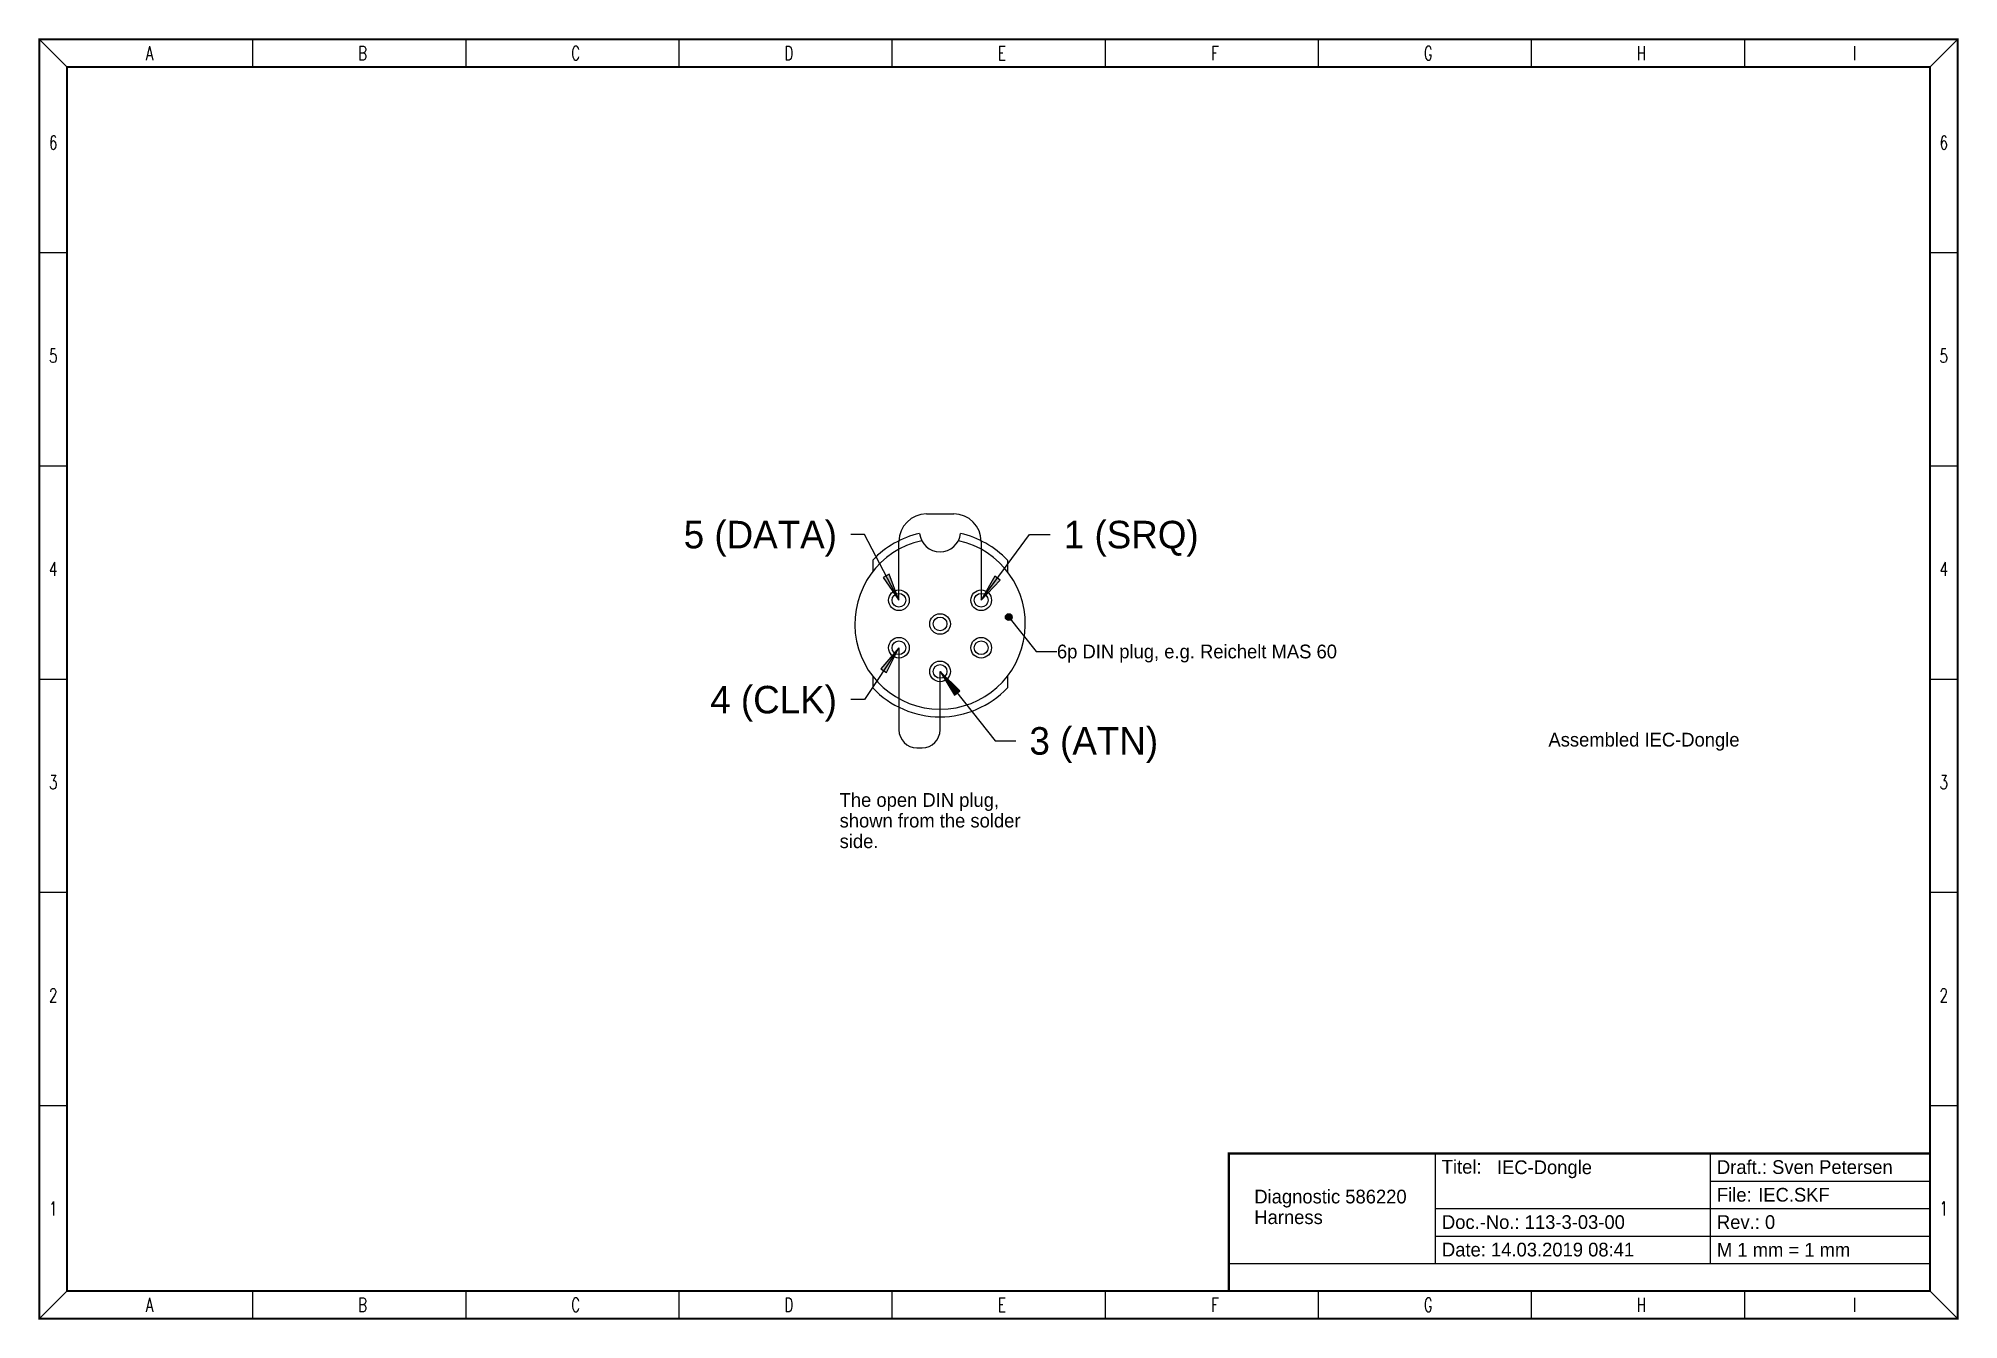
# Model space of a CAD drawing. Extents: x 11 to 290, y 6 to 192.
import ezdxf
from ezdxf.enums import TextEntityAlignment as Align

# ---------------------------------------------------------------- set-up
doc = ezdxf.new("R2010")
doc.units = 0
for name, color, linetype in [('BEMASSUNG', 7, 'Continuous'), ('RAHMEN', 7, 'Continuous'), ('ZEICHNUNG', 7, 'Continuous')]:
    doc.layers.add(name, color=color, linetype=linetype)
doc.styles.add('FUTURALTBT', font='FUTURAL.TTF')
doc.styles.add('ROMANS', font='romans__.ttf')

# ---------------------------------------------------------------- blocks, each defined once
blk = doc.blocks.new('LONGARROW')
at = {"layer": 'BEMASSUNG', "linetype": 'Continuous'}
blk.add_hatch(color=0, dxfattribs=at).paths.add_polyline_path([(0, 0), (50.8, -6.35), (50.8, 6.35)])
at = {"layer": 'BEMASSUNG', "color": 0, "linetype": 'Continuous'}
blk.add_lwpolyline([(0, 0), (50.8, -6.35), (50.8, 6.35)], close=True, dxfattribs=at)

msp = doc.modelspace()

# ---------------------------------------------------------------- hatches: boundary and pattern name
at = {"layer": 'BEMASSUNG', "linetype": 'Continuous'}
msp.add_hatch(color=7, dxfattribs=at).paths.add_polyline_path([(152.5, 108, 1), (151.5, 108, 1)])

# ---------------------------------------------------------------- linework, layer by layer
at = {"layer": 'BEMASSUNG', "color": 7, "linetype": 'Continuous'}
for p, q in [((152, 108), (156, 103)), ((156, 103), (159, 103))]:
    msp.add_line(p, q, dxfattribs=at)
msp.add_circle((152, 108), 0.5, dxfattribs=at)
at = {"layer": 'RAHMEN', "color": 7, "linetype": 'Continuous'}
for p, q in [((11, 192), (15, 188)), ((11, 192), (15, 192)), ((42, 192), (42, 188)), ((73, 192), (73, 188)), ((104, 192), (104, 188)), ((135, 192), (135, 188)), ((166, 192), (166, 188)), ((197, 192), (197, 188)), ((228, 192), (228, 188)), ((259, 192), (259, 188)), ((286, 188), (290, 192)), ((11, 161), (15, 161)), ((286, 161), (290, 161)), ((11, 130), (15, 130)), ((286, 130), (290, 130)), ((11, 99), (15, 99)), ((286, 99), (290, 99)), ((11, 68), (15, 68)), ((286, 68), (290, 68)), ((11, 37), (15, 37)), ((286, 37), (290, 37)), ((214, 30), (214, 14)), ((254, 30), (254, 14)), ((254, 26), (286, 26)), ((214, 22), (254, 22)), ((254, 22), (286, 22)), ((214, 18), (254, 18)), ((254, 18), (286, 18)), ((184, 14), (286, 14)), ((11, 6), (15, 10)), ((42, 10), (42, 6)), ((73, 10), (73, 6)), ((104, 10), (104, 6)), ((135, 10), (135, 6)), ((166, 10), (166, 6)), ((197, 10), (197, 6)), ((228, 10), (228, 6)), ((259, 10), (259, 6)), ((286, 10), (290, 6)), ((290, 10), (290, 6))]:
    msp.add_line(p, q, dxfattribs=at)
for points in [[(11, 6, 0.3, 0.3, 0), (290, 6, 0.3, 0.3, 0), (290, 192, 0.3, 0.3, 0), (11, 192, 0.3, 0.3, 0)], [(15, 10, 0.3, 0.3, 0), (286, 10, 0.3, 0.3, 0), (286, 188, 0.3, 0.3, 0), (15, 188, 0.3, 0.3, 0)]]:
    msp.add_lwpolyline(points, format="xyseb", close=True, dxfattribs=at)
msp.add_lwpolyline([(184, 10, 0.3, 0.3, 0), (184, 30, 0.3, 0.3, 0), (286, 30, 0.3, 0.3, 0)], format="xyseb", dxfattribs=at)
at = {"layer": 'ZEICHNUNG', "color": 1, "linetype": 'Continuous'}
for p, q in [((140.02, 123), (143.98, 123)), ((136.02, 110.45), (136.02, 119)), ((147.98, 119), (147.98, 110.45)), ((136.02, 103.55), (136.02, 91.6)), ((142, 91.6), (142, 100.1)), ((138.62, 89), (139.4, 89))]:
    msp.add_line(p, q, dxfattribs=at)
at = {"layer": 'ZEICHNUNG', "color": 7, "linetype": 'Continuous'}
for p, q in [((132.2, 116.28), (132.2, 114.6)), ((151.8, 116.28), (151.8, 114.6)), ((132.2, 99.4), (132.2, 97.72)), ((151.8, 99.4), (151.8, 97.72))]:
    msp.add_line(p, q, dxfattribs=at)
for points in [[(136.02, 110.45), (131, 120), (129, 120)], [(147.98, 110.45), (155, 120), (158, 120)], [(136.02, 103.55), (131, 96), (129, 96)], [(142, 100.1), (150, 90), (153, 90)]]:
    msp.add_lwpolyline(points, dxfattribs=at)
for centre, radius in [((136.02, 110.45), 1.5), ((147.98, 110.45), 1.5), ((136.02, 110.45), 1), ((147.98, 110.45), 1), ((142, 107), 1.5), ((142, 107), 1), ((136.02, 103.55), 1.5), ((136.02, 103.55), 1), ((147.98, 103.55), 1.5), ((147.98, 103.55), 1), ((142, 100.1), 1.5), ((142, 100.1), 1)]:
    msp.add_circle(centre, radius, dxfattribs=at)
at = {"layer": 'ZEICHNUNG', "color": 1, "linetype": 'Continuous'}
for centre, radius, start, end in [((140.02, 119), 4, 90, 180), ((143.98, 119), 4, 0, 90), ((138.62, 91.6), 2.6, 180, 270), ((139.4, 91.6), 2.6, 270, 0)]:
    msp.add_arc(centre, radius, start, end, dxfattribs=at)
at = {"layer": 'ZEICHNUNG', "color": 7, "linetype": 'Continuous'}
for centre, radius, start, end in [((142, 107), 13.5, 102.7587, 136.5459), ((142, 120.5), 3, 186.3794, 353.6206), ((142, 107), 13.5, 43.4541, 77.2413), ((142, 107), 12.4, 102.384, 77.616), ((142, 107), 13.5, 223.4541, 316.5459)]:
    msp.add_arc(centre, radius, start, end, dxfattribs=at)

# ---------------------------------------------------------------- block references
at = {"layer": 'ZEICHNUNG', "color": 7, "linetype": 'Continuous', "xscale": 0.07874015748031496, "yscale": 0.07874015748031496}
for p, rotation in [((136.02, 110.45), 117.7496553466533), ((147.98, 110.45), 53.66396199461918), ((136.02, 103.55), 236.3567622118381), ((142, 100.1), 308.3820127120129)]:
    msp.add_blockref('LONGARROW', p, dxfattribs=dict(at, rotation=rotation))

# ---------------------------------------------------------------- texts
at = {"layer": 'BEMASSUNG', "color": 7, "linetype": 'Continuous', "style": 'FUTURALTBT'}
for s, p in [('6p DIN plug, e.g. Reichelt MAS 60', (159, 103)), ('Assembled IEC-Dongle', (230.49, 90.18))]:
    msp.add_text(s, height=2, dxfattribs=at).set_placement(p, align=Align.MIDDLE_LEFT)
for s, p in [('The open DIN plug,', (127.39, 80.41)), ('shown from the solder', (127.39, 77.41)), ('side.', (127.39, 74.41))]:
    msp.add_text(s, height=2, dxfattribs=at).set_placement(p)
at = {"layer": 'RAHMEN', "color": 7, "linetype": 'Continuous', "style": 'ROMANS', "width": 0.705882}
for s, p in [('A', (27, 190)), ('B', (58, 190)), ('C', (89, 190)), ('D', (120, 190)), ('E', (151, 190)), ('F', (182, 190)), ('G', (213, 190)), ('H', (244, 190)), ('I', (275, 190)), ('6', (13, 177)), ('6', (288, 177)), ('5', (13, 146)), ('5', (288, 146)), ('4', (13, 115)), ('4', (288, 115)), ('3', (13, 84)), ('3', (288, 84)), ('2', (13, 53)), ('2', (288, 53)), ('1', (13, 22)), ('1', (288, 22)), ('A', (27, 8)), ('B', (58, 8)), ('C', (89, 8)), ('D', (120, 8)), ('E', (151, 8)), ('F', (182, 8)), ('G', (213, 8)), ('H', (244, 8)), ('I', (275, 8))]:
    msp.add_text(s, height=2, dxfattribs=at).set_placement(p, align=Align.MIDDLE_CENTER)
at = {"layer": 'RAHMEN', "color": 7, "linetype": 'Continuous', "style": 'FUTURALTBT'}
for s, p in [('Titel:', (214.97, 27.07)), ('Diagnostic 586220', (187.71, 22.74)), ('File:', (255, 23)), ('Harness', (187.71, 19.74))]:
    msp.add_text(s, height=2, dxfattribs=at).set_placement(p)
at = {"layer": 'RAHMEN', "color": 7, "linetype": 'Continuous', "char_height": 2, "attachment_point": 7, "style": 'FUTURALTBT'}
for s, insert in [('\\C7;\\H2;\\fFutura Lt BT|b0|i0;Draft.: \\H2;Sven Petersen', (255, 27)), ('\\C7;\\H2;\\fFutura Lt BT|b0|i0;Doc.-No.: \\H2;113-3-03-00', (215, 19)), ('\\C7;\\H2;\\fFutura Lt BT|b0|i0;Rev.: \\H2;0', (255, 19)), ('\\C7;\\H2;\\fFutura Lt BT|b0|i0;Date: \\H2;14.03.2019 \\H2;08:41', (215, 15)), ('\\C7;\\H2;\\fFutura Lt BT|b0|i0;M \\H2;1 mm = 1 mm', (255, 15))]:
    msp.add_mtext(s, dxfattribs=dict(at, insert=insert))
at = {"layer": 'ZEICHNUNG', "color": 7, "linetype": 'Continuous', "style": 'FUTURALTBT'}
for s, p in [('5 (DATA)', (127, 120)), ('4 (CLK)', (127, 96))]:
    msp.add_text(s, height=4, dxfattribs=at).set_placement(p, align=Align.MIDDLE_RIGHT)
for s, p in [('1 (SRQ)', (160, 120)), ('3 (ATN)', (155, 90))]:
    msp.add_text(s, height=4, dxfattribs=at).set_placement(p, align=Align.MIDDLE_LEFT)
for s, p in [('IEC-Dongle', (223, 27)), ('IEC.SKF', (261, 23))]:
    msp.add_text(s, height=2, dxfattribs=at).set_placement(p)

doc.saveas('drawing.dxf')
